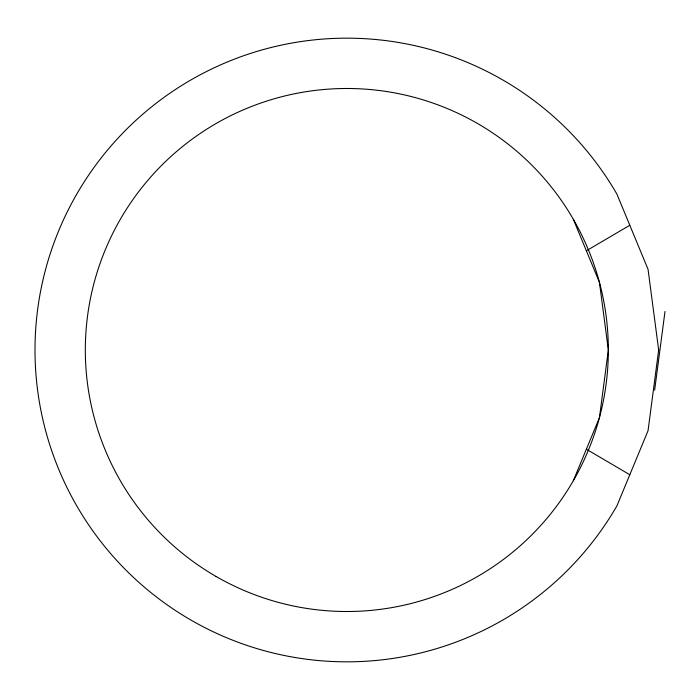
<?xml version="1.0" encoding="UTF-8"?>
<svg xmlns="http://www.w3.org/2000/svg" width="700" height="700" viewBox="0 0 700 700"><rect width="100%" height="100%" fill="white"/><g stroke="black" fill="none" stroke-linecap="round" stroke-linejoin="round"><path stroke-width="1.05" d="M654.631 390.206L665 311.465M573.309 480.751L599.436 417.681L608.344 350L599.436 282.319L573.309 219.249M586.372 250.784L629.808 225.269M586.372 449.216L629.808 474.731M658.665 350L648.043 430.71L616.892 505.916A311.832 311.832 0 0 1 146.388 588.875A311.832 311.832 0 0 1 146.388 111.125A311.832 311.832 0 0 1 616.892 194.084L648.043 269.29L658.665 350M216.081 576.476A261.511 261.511 0 0 0 608.344 350A261.511 261.511 0 0 0 216.081 123.524A261.511 261.511 0 0 0 216.081 576.476"/></g></svg>
